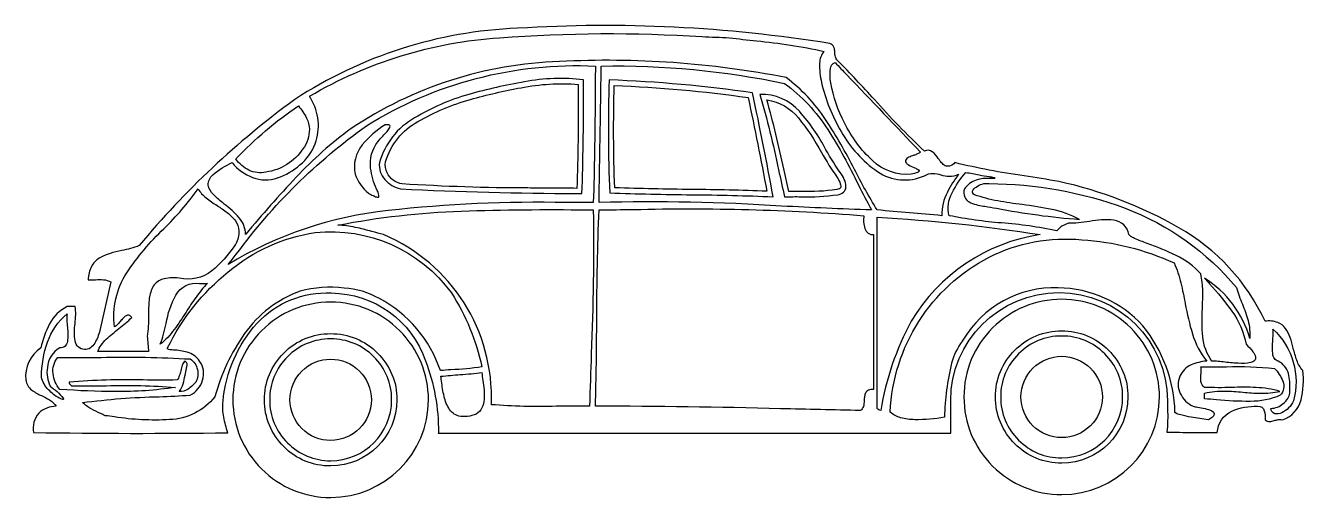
# Model space of a CAD drawing. Extents: x 0.64 to 7.73, y 4.07 to 6.69.
import ezdxf

# ---------------------------------------------------------------- set-up
doc = ezdxf.new("R2010")
doc.units = 0

msp = doc.modelspace()

# ---------------------------------------------------------------- linework, layer by layer
for points in [[(7.72376, 4.775826, -0.097092), (7.690475, 4.83266, -0.027915), (7.670458, 4.900367, 0.022201), (7.653409, 4.959716, 0.079037), (7.627596, 5.009949, 0.140141), (7.58404, 5.042798, 0.117242), (7.51376, 5.049996, 0.157385), (7.03506, 5.569163, 0.076954), (6.370422, 5.825829, 0.006509), (6.176599, 5.857594, -0.026312), (5.792922, 5.930831, -0.123578), (5.763362, 5.91182, -0.187737), (5.739469, 5.913919, -0.097021), (5.719267, 5.93021, -0.024438), (5.70078, 5.953776, 0.075112), (5.667557, 5.991049, 0.294875), (5.623753, 5.994997, -0.022366), (5.346244, 6.28132, 0.01364), (5.142501, 6.496665, -0.145396), (5.129343, 6.519234, -0.051646), (5.126389, 6.544024, 0.085726), (5.121823, 6.572437, 0.218931), (5.098751, 6.592915, 0.05575), (3.366247, 6.677501, 0.136551), (2.129394, 6.281379, 0.062373), (1.26624, 5.469996, -0.043984), (1.169478, 5.442592, 0.087885), (1.043664, 5.399527, 0.125506), (1.001335, 5.354255, 0.117221), (0.983324, 5.280411, 0.02656), (1.023293, 5.28052, -0.031546), (1.068346, 5.28033, -0.110198), (1.10874, 5.268746), (1.04749, 4.997494, -0.073398), (1.019417, 4.927494, -0.102172), (0.9954, 4.901517, -0.168652), (0.962907, 4.892493, -0.370946), (0.910396, 4.940935, -0.068718), (0.910416, 5.036717, 0.015175), (0.913688, 5.087265, 0.058937), (0.910406, 5.131662), (0.866656, 5.131662, 0.1601), (0.768583, 5.035047, 0.070561), (0.720822, 4.901244, 0.267908), (0.636239, 4.723328, 0.172795), (0.669958, 4.667602, 0.063475), (0.724218, 4.636486, -0.035559), (0.768449, 4.61315, -0.102731), (0.805407, 4.577494, 0.197948), (0.708791, 4.538484, 0.229723), (0.679989, 4.431661, 0.00777), (1.757669, 4.430492, -0.029712), (1.735785, 4.516267, -0.071404), (1.731488, 4.605931, -0.163127), (1.921302, 5.039269, -0.222841), (2.332422, 5.206865, -0.317566), (2.855195, 4.830547, -0.092558), (2.926588, 4.430862, 0.005216), (2.926571, 4.427287, 0.139259), (2.926609, 4.426903, 0.044499), (2.926694, 4.427492), (5.770453, 4.427285), (5.770453, 4.427285, -0.00159), (5.769869, 4.60836, -0.414208), (6.370804, 5.209294, -0.414207), (6.971736, 4.60836, 0.007169), (6.972614, 4.562212, -0.035703), (6.969557, 4.432633, -0.004637), (7.109805, 4.4319, 0.004656), (7.248829, 4.431174, -0.2767), (7.329157, 4.550272, -0.112446), (7.472925, 4.577494, -0.376944), (7.509749, 4.552702, -0.101988), (7.51376, 4.50166, 0.187055), (7.539416, 4.492199, 0.072368), (7.564617, 4.497751, -0.042256), (7.586152, 4.503324, -0.11318), (7.61001, 4.50166, 0.255143), (7.713916, 4.612494, 0.09006)], [(1.782493, 5.930831, 0.12936), (1.895878, 5.848069, 0.173576), (2.033326, 5.846249, 0.092133), (2.158014, 5.918071, 0.130001), (2.243326, 6.035832, 0.225027), (2.218797, 6.286464, -0.011021), (2.214013, 6.295262, -0.096424), (2.212217, 6.300276, -0.116461), (3.265525, 6.625085, -0.034699), (4.389832, 6.631142, 0.000738), (4.541667, 6.625, 0.004652), (4.691568, 6.60723, -0.031878), (5.066668, 6.549165, 0.192349), (5.042355, 6.483893, 0.067971), (5.052815, 6.375532, 0.077503), (5.16219, 6.103644, 0.116497), (5.363076, 5.881703, 0.262839), (5.623753, 5.857912, -0.147256), (5.671138, 5.871172, -0.059509), (5.715511, 5.863318, 0.055297), (5.761291, 5.855038, 0.129459), (5.813337, 5.866665, 0.044364), (5.751359, 5.766768, 0.120457), (5.720006, 5.636246, 0.003027), (5.540547, 5.652296, -0.003022), (5.361253, 5.668329, -0.018738), (5.235276, 5.893383, 0.028551), (5.075534, 6.170214, 0.085799), (4.856668, 6.403332, 0.061281), (3.598852, 6.492655, 0.140202), (2.441661, 6.120414, 0.045481), (2.137947, 5.850117, 0.014275), (1.857863, 5.534122, -0.000001), (1.85541, 5.531247, 0.200163), (1.821014, 5.624774, 0.049918), (1.738532, 5.700702, -0.032425), (1.678704, 5.75311, -0.161733), (1.649288, 5.805886, -0.237451), (1.675483, 5.863603, -0.080837)], [(3.797914, 6.467499, 0.001042), (3.796077, 6.271724, -0.006844), (3.786247, 5.709162, -0.000698), (3.637097, 5.708837, 0.032829), (2.646931, 5.66491, 0.110172), (1.759158, 5.364997, 0.000492), (1.805032, 5.421535, -0.079787), (2.526805, 6.135608, -0.152574)], [(5.329169, 5.668329, -0.005606), (4.830706, 5.689697, 0.022863), (3.818332, 5.709162, -0.001561), (3.82403, 6.071617, 0.002094), (3.829999, 6.467499, -0.055919), (4.847918, 6.37125, -0.092545), (5.087448, 6.114316, -0.029998), (5.257056, 5.808475, 0.006959)], [(5.127918, 6.487186, 0.000219), (5.193511, 6.41836, -0.000767), (5.601149, 5.989893, -0.109155), (5.585559, 5.979271, -0.026548), (5.564633, 5.971718, 0.044586), (5.536952, 5.960982, 0.178922), (5.518753, 5.942497, 0.19409), (5.521894, 5.930382, 0.091639), (5.532937, 5.920121, 0.045007), (5.565869, 5.903685, -0.024031), (5.585458, 5.894615, -0.20633), (5.594481, 5.885995, -0.241987), (5.592688, 5.881586, -0.088077), (5.585441, 5.876966, -0.048507), (5.550836, 5.866665, -0.219833), (5.336278, 5.94219, -0.094954), (5.180419, 6.15186, -0.074199), (5.104038, 6.374063, -0.083019), (5.102147, 6.45186, -0.307512)], [(2.715829, 5.784996, 0.010691), (3.695715, 5.759152, -0.000007), (3.723053, 5.758749, 0.010181), (3.731859, 6.319948, -0.000096), (3.732047, 6.391667, 0.073915), (3.404772, 6.380364, 0.024526), (3.094997, 6.309997, 0.063941), (2.794579, 6.179476, 0.197755), (2.599162, 5.930831, 0.220654), (2.630152, 5.837095, 0.164382)], [(3.874235, 6.390207, 0.018764), (3.877394, 5.763121, 0.007337), (4.331801, 5.752632, -0.009236), (4.783751, 5.741246, 0.008048), (4.670001, 6.318749, 0.027171)], [(4.332168, 5.781797, -0.006581), (3.905258, 5.791243, -0.016712), (3.902589, 6.359497, -0.025888), (4.645732, 6.29291, -0.006581), (4.748894, 5.771879, 0.007865)], [(2.149993, 6.245832, -0.068317), (2.195469, 6.177448, -0.099445), (2.21082, 6.11698, -0.153718), (2.175029, 6.006979, -0.215723), (1.96916, 5.878331, -0.169543), (1.875097, 5.888539, -0.112827), (1.802908, 5.951247, -0.057848)], [(4.710835, 6.309997, -0.018709), (4.814333, 5.891052, 0.002335), (4.847918, 5.741246, -0.009183), (4.938546, 5.741731, 0.047041), (5.142501, 5.752912, 0.152581), (5.17536, 5.766995, 0.183425), (5.188075, 5.793382, 0.110643), (5.183108, 5.827972, 0.065767), (5.162919, 5.866665, -0.027379), (5.077508, 6.002443, 0.060018), (4.92981, 6.216049, 0.225435)], [(5.139535, 5.849233, -0.078915), (5.157024, 5.814069, -0.061239), (5.15928, 5.800953, -0.108476), (5.157889, 5.79176, -0.120706), (5.154703, 5.787724, -0.070089), (5.149696, 5.784822, -0.060379), (5.137126, 5.781581, -0.04652), (4.938725, 5.770897, 0.004915), (4.871193, 5.770751), (4.842812, 5.89735, 0.015262), (4.750044, 6.279693, -0.191976), (4.924416, 6.179123, -0.048247), (5.052296, 5.987779, 0.027684)], [(2.537911, 5.761662, 0.033251), (2.564633, 5.747667, -0.000881), (2.567494, 5.746346, 0.076504), (2.589237, 5.738843, 0.452825), (2.596943, 5.743238, 0.114897), (2.59421, 5.75814, 0.015259), (2.584638, 5.782159, -0.00004), (2.583925, 5.783858, -0.075454), (2.55034, 5.899846, -0.192202), (2.590411, 6.047497, -0.016792), (2.618377, 6.078974, 0.011579), (2.641514, 6.104669, 0.061025), (2.65647, 6.126042, 0.115869), (2.658489, 6.133936, 0.246046), (2.655595, 6.139344, 0.134116), (2.646832, 6.141799, 0.051923), (2.631244, 6.140831, 0.081566), (2.504369, 6.029997, 0.232058), (2.464994, 5.866665, 0.146532)], [(5.983233, 5.853174, -0.025444), (6.006871, 5.849098, -0.146243), (6.015585, 5.845557, -0.454439), (6.014413, 5.844213, -0.059725), (6.009591, 5.843274, -0.032147), (5.989106, 5.842969, 0.090831), (5.911697, 5.834318, 0.153303), (5.845421, 5.784996, 0.16047), (5.847638, 5.739702, 0.159123), (5.872678, 5.712552, 0.072882), (5.910615, 5.697875, 0.021126), (5.951525, 5.69, -0.000934), (5.959171, 5.688746, -0.000457), (6.022922, 5.677788, 0.028983), (6.484172, 5.615829, 0.070999), (6.331842, 5.670657, 0.02199), (6.165436, 5.697799, -0.013532), (6.030933, 5.718228, -0.041702), (5.900837, 5.752912, -0.403781), (5.891039, 5.77243, -0.15333), (5.909952, 5.795296, -0.087711), (5.944725, 5.812283, -0.129161), (5.982506, 5.814163, -0.089264), (6.738288, 5.677444, -0.127523), (7.356258, 5.236661, 0.032533), (7.388012, 5.144455, -0.030653), (7.41953, 5.0536, -0.084954), (7.429175, 4.953744, 0.184944), (7.178343, 5.289161, 0.002448), (7.206541, 5.257371, -0.033561), (7.329745, 5.105712, -0.109795), (7.408758, 4.92166, -0.047118), (7.44668, 4.880397, -0.115508), (7.460841, 4.850999, -0.240909), (7.455445, 4.831679, -0.136716), (7.434699, 4.820651, -0.07311), (7.363972, 4.816329, -0.015576), (7.2823, 4.823746, 0.006659), (7.244131, 4.827718, 0.04364), (7.219175, 4.828328, -0.137048), (7.168378, 4.96384, -0.039268), (7.166335, 5.119847, 0.015063), (7.16814, 5.218802, 0.049803), (7.157925, 5.312496, 0.103681), (7.020208, 5.414449, 0.027107), (6.859414, 5.482322, -0.014494), (6.790309, 5.509769, -0.036913), (6.768664, 5.521135, -0.139103), (6.75834, 5.531247, 0.323294), (6.674714, 5.611138, 0.077601), (6.539636, 5.60416, -0.013347), (6.47871, 5.596145, -0.048346), (6.422922, 5.595413, -0.021119), (6.406168, 5.58708, 0.039521), (6.381084, 5.573777, 0.100571), (6.358756, 5.551662, 0.034978), (6.051669, 5.595947, -0.030664), (5.760838, 5.636246, -0.190577), (5.77688, 5.763851, -0.065373), (5.854171, 5.876142, -0.021133), (5.927642, 5.863246, 0.018769)], [(1.225407, 5.070411, 0.176066), (1.209371, 5.082927, 0.193213), (1.193336, 5.08014, 0.072301), (1.1773, 5.067149, 0.017541), (1.161265, 5.049052, -0.017464), (1.145211, 5.030928, -0.07227), (1.129157, 5.017911, -0.176846), (1.197773, 5.31943, -0.055273), (1.40287, 5.564082, 0.045306), (1.59291, 5.784996, 0.095177), (1.63744, 5.735298, 0.025492), (1.698509, 5.692555, -0.021079), (1.755238, 5.653316, -0.075201), (1.799847, 5.608307, -0.141088), (1.819887, 5.551969, -0.126485), (1.802908, 5.478746, 0.000271), (1.795676, 5.469088, -0.070774), (1.669272, 5.329084, -0.22721), (1.487908, 5.289161, 0.122003), (1.390506, 5.281427, 0.183463), (1.340216, 5.236848, 0.096297), (1.321329, 5.167039, 0.024368), (1.318136, 5.083615, -0.011424), (1.316809, 5.02298, -0.037859), (1.30999, 4.96541, -0.019157), (1.314368, 4.923097, 0.01913), (1.31874, 4.880826), (1.035824, 4.880826, -0.104709), (1.08352, 4.949265, -0.028562), (1.153842, 5.009296, 0.02851)], [(5.340838, 4.670828, 0.118961), (5.313001, 4.666332, 0.158446), (5.297948, 4.652421, 0.088805), (5.291421, 4.632275, 0.024343), (5.28916, 4.609073, -0.052967), (5.284843, 4.576775, -0.2104), (5.267921, 4.554161, -0.001266), (4.825754, 4.563562, 0.007152), (3.797914, 4.577494, 0.006019), (3.805405, 5.057601, -0.010224), (3.818332, 5.669058, 0.000517), (4.009665, 5.670413, -0.02605), (5.288336, 5.636246, 0.134127), (5.293805, 5.565153, 0.132215), (5.311716, 5.53904, 0.208206), (5.340838, 5.531247)], [(3.765832, 4.577494, 0.006534), (3.580496, 4.577171, -0.027884), (3.220412, 4.586243, 0.311907), (2.622494, 5.531247, -0.007483), (2.557383, 5.548334, 0.015327), (2.465196, 5.571502, 0.043675), (2.368743, 5.583747, -0.040271), (3.053525, 5.661353, -0.012444), (3.750764, 5.668557, 0.000036), (3.786247, 5.668329, -0.014299), (3.774795, 4.868849, 0.002132)], [(5.361253, 4.565826), (5.361253, 5.627497, -0.025196), (6.265422, 5.531247, 0.224101), (5.550836, 5.049996, 0.083273), (5.381669, 4.554161, -0.152748), (5.370367, 4.557806, -0.048719)], [(2.599162, 5.175413, 0.117527), (2.403015, 5.23411, 0.094406), (2.158743, 5.216244, 0.154523), (1.851399, 4.981088, 0.090067), (1.686242, 4.629993, -0.218158), (1.43462, 4.503182, -0.054924), (1.129508, 4.518563, 0.002072), (1.076657, 4.524994, 0.005787), (1.050611, 4.537511, -0.019877), (0.999526, 4.563279, -0.05688), (0.951242, 4.597911, -0.026482), (1.37708, 4.630608, 0.004291), (1.54916, 4.638743, 0.199415), (1.618065, 4.722597, 0.238052), (1.601658, 4.828328, 0.178986), (1.532343, 4.877316, 0.055452), (1.456847, 4.889693, -0.03703), (1.429492, 4.89304, -0.15404), (1.423385, 4.896165, -0.340306), (1.42374, 4.901244, -0.111125), (1.760253, 5.323797, -0.137513), (2.243326, 5.542912, -0.26657), (2.998746, 5.207494, -0.090439), (3.167914, 4.796246, -0.024483), (2.996109, 4.779837, 0.004387), (2.937496, 4.775826, 0.19359)], [(7.198758, 4.50166, -0.012675), (7.10421, 4.516609, -0.019031), (7.047, 4.529141, -0.098985), (7.014035, 4.542493, 0.165971), (6.83624, 5.023624, 0.20815), (6.366047, 5.23569, 0.273522), (5.836914, 4.94451, -0.000213), (5.834201, 4.940468, 0.089493), (5.774273, 4.816702, 0.054781), (5.735317, 4.516972, -0.053143), (5.571071, 4.502754, -0.059714), (5.491683, 4.513896, -0.132633), (5.434169, 4.54541, -0.268106), (5.982506, 5.405828, -0.140369), (6.498027, 5.502444, -0.092771), (7.009174, 5.373744, -0.043568), (7.046644, 5.262844, -0.01416), (7.07145, 5.146966, 0.030498), (7.111095, 4.979468, 0.093142), (7.190008, 4.828328, 0.085642), (7.103601, 4.806816, 0.187475), (7.041257, 4.743744, 0.224753), (7.043809, 4.647494, 0.169472), (7.114175, 4.577494, 0.015628), (7.138586, 4.572842, -0.015366), (7.181722, 4.564444, -0.06698), (7.219436, 4.551284, -0.115153), (7.230022, 4.542213, -0.229149), (7.231768, 4.531107, -0.136167), (7.222178, 4.517683, -0.055932)], [(1.645408, 5.259994, 0.044102), (1.581675, 5.184459, 0.014086), (1.525999, 5.100504, -0.019927), (1.460383, 5.003165, -0.064805), (1.382908, 4.92166, 0.042743), (1.415647, 5.036308, -0.078124), (1.468693, 5.194738, -0.309714), (1.601658, 5.259994)], [(2.328776, 5.155822, 0.200331), (1.945101, 4.996897, 0.200328), (1.786176, 4.613222, 0.200332), (1.945104, 4.229547, 0.200331), (2.328776, 4.070622, 0.413553), (2.871376, 4.613222, 0.200328), (2.712453, 4.996897, 0.200329)], [(6.385385, 5.171621, 0.200333), (6.001712, 5.012694, 0.200336), (5.842788, 4.629021, 0.200334), (6.001712, 4.245346, 0.200334), (6.385385, 4.086421, 0.413551), (6.927986, 4.629021, 0.200334), (6.76906, 5.012694, 0.200331)], [(0.724226, 4.739856, -0.081874), (0.75716, 4.933936, -0.138305), (0.866656, 5.090828, 0.051369), (0.864802, 5.055846, 0.013186), (0.867494, 5.016011, -0.066902), (0.867756, 4.937207, -0.153171), (0.854705, 4.911144, -0.196999), (0.825822, 4.901244, 0.262636), (0.756491, 4.792052, 0.14583), (0.771379, 4.689785, -0.075924), (0.844471, 4.621935, -0.851358), (0.841696, 4.615009, -0.093916), (0.822361, 4.622399, -0.075135), (0.762972, 4.669074, -0.154454)], [(2.328776, 4.245622, -0.20324), (2.068847, 4.353292, -0.203242), (1.961176, 4.613222, -0.203246), (2.068847, 4.873151, -0.203237), (2.328776, 4.980821, -0.203236), (2.588707, 4.87315, -0.203234), (2.696376, 4.613222, -0.413551)], [(6.385385, 4.261422, -0.20324), (6.125454, 4.36909, -0.203235), (6.017787, 4.629021, -0.203233), (6.125454, 4.88895, -0.20324), (6.385385, 4.996621, -0.203236), (6.645315, 4.88895, -0.203239), (6.752985, 4.629021, -0.413553)], [(6.385385, 4.967454, 0.203234), (6.146079, 4.868326, 0.203239), (6.046954, 4.629021, 0.203241), (6.146079, 4.389714, 0.203239), (6.385385, 4.290589, 0.413552), (6.723818, 4.629021, 0.203238), (6.624692, 4.868326, 0.203236)], [(7.67126, 4.606661, -0.178955), (7.606364, 4.5414, -0.178161), (7.5679, 4.535703, -0.30323), (7.545842, 4.565826, 0.182105), (7.615364, 4.592674, 0.078737), (7.640461, 4.620639, 0.130778), (7.650843, 4.650411, -0.003113), (7.651006, 4.669962, 0.071496), (7.643833, 4.759279, 0.218136), (7.586676, 4.828328, -0.184385), (7.565699, 4.842779, -0.11183), (7.556304, 4.868729, -0.054242), (7.556785, 4.939309, 0.011447), (7.558885, 4.974709, 0.043182), (7.55751, 5.006246, -0.281846)], [(2.328776, 4.951656, 0.203227), (2.089471, 4.852529, 0.203235), (1.990343, 4.613222, 0.203236), (2.089471, 4.373917, 0.203238), (2.328776, 4.274789, 0.413554), (2.66721, 4.613222, 0.203235), (2.568083, 4.852526, 0.203236)], [(1.54916, 4.839996, -0.196138), (1.589263, 4.781297, -0.164103), (1.581242, 4.71166, 0.000813), (1.576613, 4.707011, -0.053401), (1.53739, 4.672713, -0.16815), (1.487908, 4.65916, 0.088751), (1.509895, 4.702718, 0.030293), (1.520692, 4.749794, -0.018831), (1.528742, 4.787494, -0.019405), (1.530506, 4.797011, 0.094111), (1.53204, 4.813567, 0.113966), (1.528903, 4.821042, 0.091564), (1.521208, 4.828156, 0.157177), (1.505427, 4.80645, 0.035187), (1.496397, 4.774784, -0.025092), (1.488657, 4.746342, -0.096845), (1.476243, 4.723328, -0.005705), (1.289162, 4.72344, 0.027853), (0.878324, 4.71166, 0.238101), (0.879714, 4.702006, 0.063681), (0.886943, 4.694131, -0.009711), (0.88999, 4.691243, 0.006235), (1.084041, 4.691564, -0.025984), (1.467492, 4.682493, -0.041389), (1.134626, 4.65916, -0.01694), (0.825822, 4.670828, -0.145047), (0.78827, 4.758692, -0.205659), (0.814156, 4.848743, 0.005008), (1.054335, 4.849056, -0.019921)], [(2.328776, 4.387383, -0.203233), (2.169087, 4.453532, -0.203237), (2.10294, 4.613222, -0.203243), (2.169087, 4.772911, -0.203239), (2.328778, 4.83906, -0.203236), (2.488467, 4.772911, -0.203241), (2.554615, 4.613222, -0.413546)], [(6.385385, 4.403183, -0.203238), (6.225697, 4.469331, -0.203237), (6.159549, 4.629021, -0.203237), (6.225697, 4.788711, -0.203229), (6.385388, 4.854857, -0.203235), (6.545075, 4.788708, -0.203239), (6.611224, 4.629021, -0.413552)], [(3.135829, 4.533744, -0.158439), (3.039721, 4.522792, -0.194702), (2.984096, 4.566423, -0.08369), (2.956019, 4.642058, -0.022504), (2.942553, 4.727117, 0.001035), (2.940412, 4.743744, -0.00752), (3.04766, 4.753236, 0.009098), (3.167914, 4.76416, 0.014198), (3.173363, 4.72068, -0.056928), (3.180458, 4.615163, -0.093893), (3.168057, 4.568434, -0.144203)], [(7.178343, 4.618326), (7.178343, 4.650411, -0.056363), (7.289561, 4.662089, -0.022986), (7.390478, 4.655791, 0.021567), (7.488593, 4.649483, 0.053217), (7.596703, 4.659536, 0.061808), (7.464822, 4.681555, 0.019906), (7.327649, 4.681852, -0.021095), (7.178343, 4.682493, -0.210528), (7.158337, 4.71408, -0.064407), (7.158463, 4.753202, 0.018129), (7.159831, 4.775237, 0.059783), (7.157925, 4.796246, 0.0087), (7.300468, 4.796592, -0.035968), (7.56626, 4.787494, -0.101728), (7.612926, 4.716399, -0.288119), (7.598343, 4.638743, -0.106819), (7.431711, 4.604766, -0.026973), (7.243862, 4.613318, 0.004037)]]:
    msp.add_lwpolyline(points, format="xyb", close=True)
msp.add_lwpolyline([(2.63319, 5.935278, -0.200603), (2.81305, 6.159309, -0.060639), (3.10384, 6.282206, -0.021837), (3.385452, 6.347429, -0.067481), (3.702811, 6.365553), (3.702693, 6.319996, -0.009265), (3.694985, 5.788117, 0.000485), (3.5436, 5.789254, -0.000313), (3.422397, 5.790136, -0.014741), (2.725465, 5.812525, -0.250531), (2.641697, 5.874514, -0.159502), (2.63319, 5.935278)], format="xyb")

doc.saveas('drawing.dxf')
